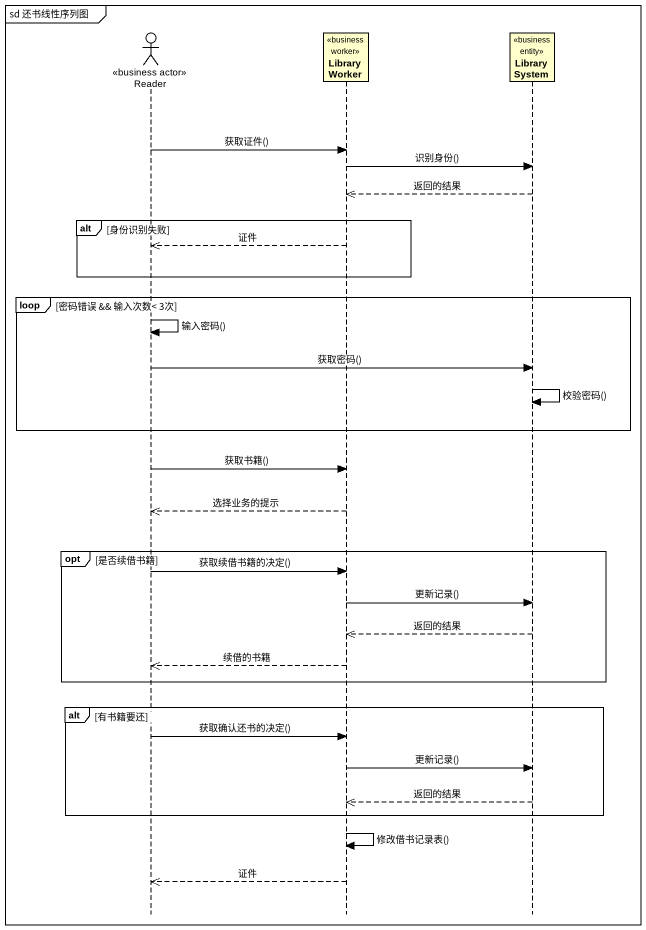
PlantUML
@startuml
mainframe sd 还书线性序列图
hide footbox
actor Reader <<business actor>>
participant LibraryWorker <<business worker>>
participant LibrarySystem <<business entity>>

Reader -> LibraryWorker : 获取证件()
LibraryWorker -> LibrarySystem : 识别身份()
LibrarySystem -->> LibraryWorker : 返回的结果
alt 身份识别失败
  LibraryWorker -->> Reader : 证件
end
loop 密码错误 && 输入次数< 3次
  Reader -> Reader : 输入密码()
  Reader -> LibrarySystem : 获取密码()
  LibrarySystem -> LibrarySystem : 校验密码()
end
Reader -> LibraryWorker : 获取书籍()
LibraryWorker -->> Reader : 选择业务的提示
opt 是否续借书籍
  Reader -> LibraryWorker : 获取续借书籍的决定()
  LibraryWorker -> LibrarySystem : 更新记录()
  LibrarySystem -->> LibraryWorker : 返回的结果
  LibraryWorker -->> Reader : 续借的书籍
end
alt 有书籍要还
  Reader -> LibraryWorker : 获取确认还书的决定()
  LibraryWorker -> LibrarySystem : 更新记录()
  LibrarySystem -->> LibraryWorker : 返回的结果
end
LibraryWorker -> LibraryWorker : 修改借书记录表()
LibraryWorker -->> Reader : 证件
@enduml
